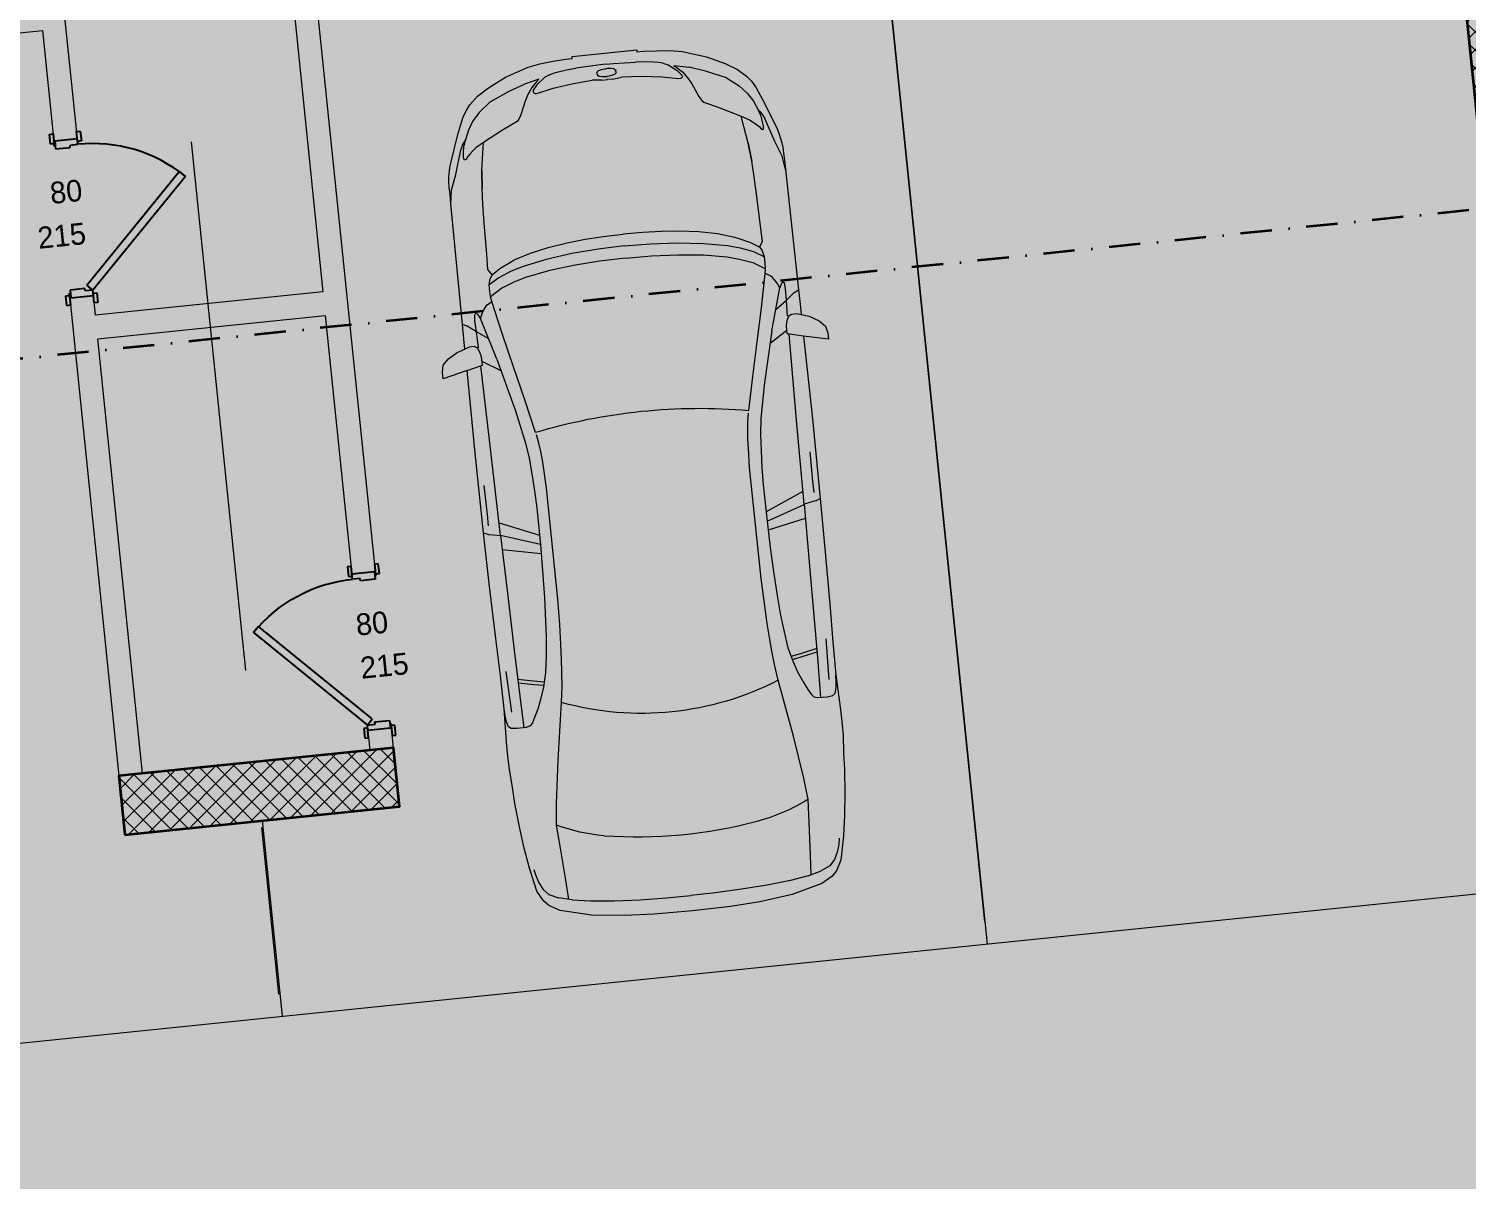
# Model space of a CAD drawing. Header units: millimetres. Extents: x 635850 to 824661, y -5878409 to -5774454.
# Drawn here: x 684148 to 691446, y -5816710 to -5810867 of the extents above; entities that cross this region are included whole.
import ezdxf

# ---------------------------------------------------------------- set-up
doc = ezdxf.new("R2010")
doc.units = ezdxf.units.MM
doc.header["$MEASUREMENT"] = 0
doc.linetypes.add('Dot & Dashed', pattern=[335.138881, 158.75, -88.194444, 0, -88.194437])
for name, color, linetype, lineweight, true_color in [('0_Pen_No__102', 7, 'Continuous', 13, 0xcccccc), ('0_Pen_No__82', 7, 'Continuous', 20, 0xaaaaaa), ('A - Ndertesa 1 - Veturat_Pen_No__102', 7, 'Continuous', 13, 0xcccccc), ('A - Ndertesa 3 - Veturat_Pen_No__102', 7, 'Continuous', 13, 0xcccccc), ('A - Ndertesa 3 -Muret_Pen_No__102', 7, 'Continuous', 13, 0xcccccc), ('A-Ndertesa 3-Prerjet_Pen_No__8', 7, 'Continuous', 35, 0xa80f02), ('ARCHICAD Door Markers_Pen_No__112', 7, 'Continuous', 13, 0xd5aaaa)]:
    doc.layers.add(name, color=color, linetype=linetype, lineweight=lineweight, true_color=true_color)
for name, color, linetype in [('A - Ndertesa 3 - Shtyllat', 7, 'Continuous'), ('A - Ndertesa 3 -Muret', 7, 'Continuous'), ('A-Ndertesa 3-Prerjet', 7, 'Continuous'), ('ARCHICAD Door Markers', 7, 'Continuous'), ('ARCHICAD Doors', 7, 'Continuous')]:
    doc.layers.add(name, color=color, linetype=linetype)
for name, color, linetype, lineweight in [('A - Ndertesa 3 - Shtyllat_Pen_No__101', 252, 'Continuous', 13), ('A - Ndertesa 3 - Shtyllat_Pen_No__22', 8, 'Continuous', 35), ('A - Ndertesa 3 -Muret_Pen_No__101', 252, 'Continuous', 13), ('A-Ndertesa 3-Fill Bodrumi_Pen_No__121', 255, 'Continuous', 0), ('ARCHICAD Doors_Pen_No__101', 252, 'Continuous', 13), ('ARCHICAD Doors_Pen_No__42', 8, 'Continuous', 25)]:
    doc.layers.add(name, color=color, linetype=linetype, lineweight=lineweight)
doc.styles.add('GENERATED_STYLE_1', font='GOTHIC.TTF')
pattern_1 = [(45, (664183.82, -5827429.525), (-45.96194, 45.96194), []), (135, (664183.82, -5827429.525), (45.96194, 45.96194), [])]

# ---------------------------------------------------------------- blocks, each defined once
blk = doc.blocks.new('Door 25_4')
at = {"layer": 'ARCHICAD Doors_Pen_No__101', "color": 252, "linetype": 'Continuous', "lineweight": 13}
for p, q in [((-400, 0), (-437, 0)), ((-400, 0), (-437, 0)), ((-400, 0), (-400, -115)), ((-400, 0), (-400, -115)), ((400, 0), (400, -115)), ((400, 0), (400, -115)), ((400, 0), (437, 0)), ((400, 0), (437, 0)), ((-400, -120), (-437, -120)), ((-400, -120), (-437, -120)), ((-400, -115), (-400, -120)), ((-400, -115), (-400, -120)), ((400, -115), (400, -120)), ((400, -115), (400, -120)), ((400, -120), (437, -120)), ((400, -120), (437, -120))]:
    blk.add_line(p, q, dxfattribs=at)
at = {"layer": 'ARCHICAD Doors_Pen_No__42', "color": 8, "linetype": 'Continuous', "lineweight": 25}
for p, q in [((-182.4, 497.8), (-154.1, 526.1)), ((-154.1, 526.1), (372, 0)), ((343.7, -28.3), (-182.4, 497.8)), ((-437, 0), (-437, 19)), ((-437, 19), (-387, 19)), ((-387, 0), (-437, 0)), ((-372, 0), (-400, 0)), ((-400, 0), (-400, -115)), ((-387, 19), (-387, 0)), ((-372, -40), (-372, 0)), ((372, 0), (343.7, -28.3)), ((400, 0), (372, 0)), ((372, 0), (372, -40)), ((387, 19), (437, 19)), ((387, 0), (387, 19)), ((437, 0), (387, 0)), ((400, -115), (400, 0)), ((437, 19), (437, 0)), ((-360, -40), (-372, -40)), ((-360, -115), (-360, -40)), ((372, -40), (360, -40)), ((360, -40), (360, -115)), ((-437, -139), (-437, -120)), ((-437, -120), (-387, -120)), ((-387, -139), (-437, -139)), ((-400, -120), (-400, -115)), ((-400, -115), (-375, -115)), ((-400, -115), (-360, -115)), ((-375, -120), (-400, -120)), ((-387, -120), (-387, -139)), ((-375, -115), (-375, -120)), ((360, -115), (400, -115)), ((375, -120), (375, -115)), ((375, -115), (400, -115)), ((400, -120), (375, -120)), ((387, -120), (437, -120)), ((387, -139), (387, -120)), ((437, -139), (387, -139)), ((400, -115), (400, -120)), ((437, -120), (437, -139))]:
    blk.add_line(p, q, dxfattribs=at)
blk.add_arc((372, 0), 744, 135, 180, dxfattribs=at)
blk = doc.blocks.new('D Marker 25_14')
at = {"layer": 'ARCHICAD Door Markers_Pen_No__112', "color": 9, "lineweight": 13, "true_color": 0xd5aaaa, "char_height": 110, "attachment_point": 7, "rotation": 270, "style": 'GENERATED_STYLE_1'}
for s, insert in [('\\A1;{\\pql;\\pt0;\\fCentury Gothic|b0|i0|c0|p34;215\\fCentury Gothic|b0|i0|c0|p34;\\A1{\\H.66x;\\S^  ;}\\fCentury Gothic|b0|i0|c0|p34;\\fCentury Gothic|b0|i0|c0|p34;}', (-167.8, 131.9)), ('\\A1;{\\pql;\\pt0;\\fCentury Gothic|b0|i0|c0|p34;80\\fCentury Gothic|b0|i0|c0|p34;\\A1{\\H.66x;\\S^  ;}\\fCentury Gothic|b0|i0|c0|p34;\\fCentury Gothic|b0|i0|c0|p34;}', (52.2, 46))]:
    blk.add_mtext(s, dxfattribs=dict(at, insert=insert))
blk = doc.blocks.new('Wall_109', base_point=(684605.2, -5814658.2))
at = {"layer": 'A - Ndertesa 3 -Muret_Pen_No__102', "linetype": 'Continuous', "lineweight": 0, "true_color": 0xcccccc}
for points in [[(684324.4, -5810744.4), (684205, -5810756.7), (684217.2, -5810876)], [(684217.2, -5810876), (684336.6, -5810863.8), (684324.4, -5810744.4)], [(684217.2, -5810876), (684274.8, -5811437.6), (684394.2, -5811425.4), (684336.6, -5810863.8)], [(684475.9, -5812221.2), (684356.5, -5812233.4), (684605.2, -5814658.2), (684724.6, -5814645.9)]]:
    blk.add_hatch(color=254, dxfattribs=at).paths.add_polyline_path(points)
at = {"layer": 'A - Ndertesa 3 -Muret_Pen_No__101', "color": 252, "linetype": 'Continuous', "lineweight": 13}
for p, q in [((684274.8, -5811437.6), (684271.1, -5811400.8)), ((684394.2, -5811425.4), (684390.4, -5811388.6)), ((684279.8, -5811437.1), (684274.8, -5811437.6)), ((684394.2, -5811425.4), (684279.8, -5811437.1)), ((684361.5, -5812232.9), (684356.5, -5812233.4)), ((684356.5, -5812233.4), (684360.3, -5812270.3)), ((684475.9, -5812221.2), (684361.5, -5812232.9)), ((684475.9, -5812221.2), (684479.6, -5812258))]:
    blk.add_line(p, q, dxfattribs=at)
at = {"layer": 'A - Ndertesa 3 -Muret_Pen_No__101', "color": 252, "linetype": 'Continuous', "lineweight": 13, "flags": 128}
for points in [[(684324.4, -5810744.4), (684205, -5810756.7)], [(684394.2, -5811425.4), (684324.4, -5810744.4)], [(684217.2, -5810876), (684274.8, -5811437.6)], [(684356.5, -5812233.4), (684605.2, -5814658.2)], [(684486.1, -5812320.7), (684475.9, -5812221.2)], [(684724.6, -5814645.9), (684498.3, -5812440.1)]]:
    blk.add_lwpolyline(points, dxfattribs=at)
at = {"layer": 'ARCHICAD Door Markers', "color": 161, "lineweight": 25, "true_color": 0x40a5ff, "rotation": 95.85729705474222}
blk.add_blockref('D Marker 25_14', (684315.7, -5811835.5), dxfattribs=at)
at = {"layer": 'ARCHICAD Doors', "color": 7, "linetype": 'Continuous', "lineweight": 13, "zscale": 1000, "rotation": 275.8572970547422}
blk.add_blockref('Door 25_4', (684435, -5811823.3), dxfattribs=at)
blk = doc.blocks.new('D Marker 25_13')
at = {"layer": 'ARCHICAD Door Markers_Pen_No__112', "color": 9, "lineweight": 13, "true_color": 0xd5aaaa, "char_height": 110, "attachment_point": 7, "rotation": 90, "style": 'GENERATED_STYLE_1'}
for s, insert in [('\\A1;{\\pql;\\pt0;\\fCentury Gothic|b0|i0|c0|p34;215\\fCentury Gothic|b0|i0|c0|p34;\\A1{\\H.66x;\\S^  ;}\\fCentury Gothic|b0|i0|c0|p34;\\fCentury Gothic|b0|i0|c0|p34;}', (167.8, -125.9)), ('\\A1;{\\pql;\\pt0;\\fCentury Gothic|b0|i0|c0|p34;80\\fCentury Gothic|b0|i0|c0|p34;\\A1{\\H.66x;\\S^  ;}\\fCentury Gothic|b0|i0|c0|p34;\\fCentury Gothic|b0|i0|c0|p34;}', (-52.2, -125.9))]:
    blk.add_mtext(s, dxfattribs=dict(at, insert=insert))
blk = doc.blocks.new('Wall_110', base_point=(685609.9, -5810733.2))
at = {"layer": 'A - Ndertesa 3 -Muret_Pen_No__102', "linetype": 'Continuous', "lineweight": 0, "true_color": 0xcccccc}
for points in [[(685609.9, -5810733.2), (685490.5, -5810745.4), (685786.7, -5813632.3), (685906.1, -5813620)], [(685868.3, -5814428.1), (685878.5, -5814527.6), (685997.9, -5814515.3), (685987.7, -5814415.8)]]:
    blk.add_hatch(color=254, dxfattribs=at).paths.add_polyline_path(points)
at = {"layer": 'A - Ndertesa 3 -Muret_Pen_No__101', "color": 252, "linetype": 'Continuous', "lineweight": 13}
for p, q in [((685906.1, -5813620), (685902.3, -5813583.2)), ((685786.7, -5813632.3), (685782.9, -5813595.5)), ((685786.7, -5813632.3), (685901.1, -5813620.5)), ((685901.1, -5813620.5), (685906.1, -5813620)), ((685868.3, -5814428.1), (685982.7, -5814416.3)), ((685868.3, -5814428.1), (685872.1, -5814464.9)), ((685982.7, -5814416.3), (685987.7, -5814415.8)), ((685987.7, -5814415.8), (685991.5, -5814452.6))]:
    blk.add_line(p, q, dxfattribs=at)
at = {"layer": 'A - Ndertesa 3 -Muret_Pen_No__101', "color": 252, "linetype": 'Continuous', "lineweight": 13, "flags": 128}
for points in [[(685906.1, -5813620), (685609.9, -5810733.2)], [(685490.5, -5810745.4), (685640, -5812202.3)], [(685652.3, -5812321.7), (685786.7, -5813632.3)], [(685868.3, -5814428.1), (685878.5, -5814527.6)], [(685997.9, -5814515.3), (685987.7, -5814415.8)]]:
    blk.add_lwpolyline(points, dxfattribs=at)
at = {"layer": 'ARCHICAD Door Markers', "color": 161, "lineweight": 25, "true_color": 0x40a5ff, "rotation": 275.8572970547422}
blk.add_blockref('D Marker 25_13', (685946.9, -5814017.9), dxfattribs=at)
at = {"layer": 'ARCHICAD Doors', "color": 7, "linetype": 'Continuous', "lineweight": 13, "xscale": -1, "zscale": 1000, "rotation": 95.85729705474223}
blk.add_blockref('Door 25_4', (685827.5, -5814030.2), dxfattribs=at)
blk = doc.blocks.new('Wall_111', base_point=(684366.7, -5812332.9))
at = {"layer": 'A - Ndertesa 3 -Muret_Pen_No__102', "linetype": 'Continuous', "lineweight": 0, "true_color": 0xcccccc}
blk.add_hatch(color=254, dxfattribs=at).paths.add_polyline_path([(684498.3, -5812440.1), (685652.3, -5812321.7), (685640, -5812202.3), (684486.1, -5812320.7)])
at = {"layer": 'A - Ndertesa 3 -Muret_Pen_No__101', "color": 252, "linetype": 'Continuous', "lineweight": 13, "flags": 128}
for points in [[(685640, -5812202.3), (684486.1, -5812320.7)], [(684498.3, -5812440.1), (685652.3, -5812321.7)]]:
    blk.add_lwpolyline(points, dxfattribs=at)
blk = doc.blocks.new('Wall_112', base_point=(684217.2, -5810876))
at = {"layer": 'A - Ndertesa 3 -Muret_Pen_No__102', "linetype": 'Continuous', "lineweight": 0, "true_color": 0xcccccc}
for points in [[(684205, -5810756.7), (680351.9, -5811151.9), (680364.2, -5811271.3), (684217.2, -5810876)], [(677701.4, -5811423.8), (677713.6, -5811543.2), (679568.3, -5811352.9), (679556.1, -5811233.6)]]:
    blk.add_hatch(color=254, dxfattribs=at).paths.add_polyline_path(points)
at = {"layer": 'A - Ndertesa 3 -Muret_Pen_No__101', "color": 252, "linetype": 'Continuous', "lineweight": 13}
for p, q in [((680351.9, -5811151.9), (680388.7, -5811148.2)), ((680351.9, -5811151.9), (680363.6, -5811266.3)), ((679556.1, -5811233.6), (679519.3, -5811237.3)), ((679556.1, -5811233.6), (679567.8, -5811348)), ((680363.6, -5811266.3), (680364.2, -5811271.3)), ((680364.2, -5811271.3), (680401, -5811267.5)), ((679568.3, -5811352.9), (679531.5, -5811356.7)), ((679567.8, -5811348), (679568.3, -5811352.9))]:
    blk.add_line(p, q, dxfattribs=at)
at = {"layer": 'A - Ndertesa 3 -Muret_Pen_No__101', "color": 252, "linetype": 'Continuous', "lineweight": 13, "flags": 128}
for points in [[(684205, -5810756.7), (683429.1, -5810836.3)], [(680364.2, -5811271.3), (684217.2, -5810876)], [(683309.7, -5810848.5), (681211.8, -5811063.7)], [(681092.5, -5811076), (680351.9, -5811151.9)], [(679556.1, -5811233.6), (679456.6, -5811243.8)], [(679337.2, -5811256), (677701.4, -5811423.8)], [(677713.6, -5811543.2), (679568.3, -5811352.9)]]:
    blk.add_lwpolyline(points, dxfattribs=at)
at = {"layer": 'ARCHICAD Door Markers', "color": 161, "lineweight": 25, "true_color": 0x40a5ff, "rotation": 185.8572970547422}
blk.add_blockref('D Marker 25_13', (679966.2, -5811312.1), dxfattribs=at)
at = {"layer": 'ARCHICAD Doors', "color": 7, "linetype": 'Continuous', "lineweight": 13, "xscale": -1, "zscale": 1000, "rotation": 5.857297054742201}
blk.add_blockref('Door 25_4', (679954, -5811192.8), dxfattribs=at)
blk = doc.blocks.new('Column_115', base_point=(685316.9, -5814736))
at = {"layer": 'A - Ndertesa 3 - Shtyllat_Pen_No__101', "linetype": 'Continuous', "lineweight": 13}
h = blk.add_hatch(dxfattribs=at)
h.set_pattern_fill('Concrete_Block', color=252, style=0, pattern_type=2)
h.set_pattern_definition(pattern_1)
h.paths.add_polyline_path([(684635.8, -5814956.6), (686028.5, -5814813.7), (685997.9, -5814515.3), (684605.2, -5814658.2)])
at = {"layer": 'A - Ndertesa 3 - Shtyllat_Pen_No__22', "color": 8, "linetype": 'Continuous', "lineweight": 35, "flags": 128}
blk.add_lwpolyline([(684635.8, -5814956.6), (686028.5, -5814813.7), (685997.9, -5814515.3), (684605.2, -5814658.2)], close=True, dxfattribs=at)
blk = doc.blocks.new('Column_123', base_point=(691598.4, -5811103.9))
at = {"layer": 'A - Ndertesa 3 - Shtyllat_Pen_No__101', "linetype": 'Continuous', "lineweight": 13}
h = blk.add_hatch(dxfattribs=at)
h.set_pattern_fill('Concrete_Block', color=252, style=0, pattern_type=2)
h.set_pattern_definition(pattern_1)
h.paths.add_polyline_path([(691088.9, -5807361.9), (691859.2, -5814871.4), (692107.9, -5814845.9), (692082.4, -5814597.4), (691337.6, -5807336.4)])
at = {"layer": 'A - Ndertesa 3 - Shtyllat_Pen_No__22', "color": 8, "linetype": 'Continuous', "lineweight": 35, "flags": 128}
blk.add_lwpolyline([(692082.4, -5814597.4), (691337.6, -5807336.4), (691088.9, -5807361.9), (691859.2, -5814871.4), (692107.9, -5814845.9)], dxfattribs=at)
blk = doc.blocks.new('Column_135', base_point=(691598.4, -5811103.9))
at = {"layer": 'A - Ndertesa 3 - Shtyllat_Pen_No__101', "linetype": 'Continuous', "lineweight": 13}
h = blk.add_hatch(dxfattribs=at)
h.set_pattern_fill('Concrete_Block', color=252, style=0, pattern_type=2)
h.set_pattern_definition(pattern_1)
h.paths.add_polyline_path([(691088.9, -5807361.9), (691859.2, -5814871.4), (692107.9, -5814845.9), (692082.4, -5814597.4), (691337.6, -5807336.4)])
at = {"layer": 'A - Ndertesa 3 - Shtyllat_Pen_No__22', "color": 8, "linetype": 'Continuous', "lineweight": 35, "flags": 128}
blk.add_lwpolyline([(692082.4, -5814597.4), (691337.6, -5807336.4), (691088.9, -5807361.9), (691859.2, -5814871.4), (692107.9, -5814845.9)], dxfattribs=at)
blk = doc.blocks.new('Car 05 25')
at = {"layer": 'A - Ndertesa 1 - Veturat_Pen_No__102', "color": 254, "linetype": 'Continuous', "lineweight": 13, "true_color": 0xcccccc}
for p, q in [((124.6, 791.4), (129, 820.5)), ((129, 820.5), (138.9, 832.4)), ((138.9, 832.4), (165.2, 840.3)), ((165.2, 840.3), (194.7, 844.3)), ((194.7, 844.3), (230.8, 845.5)), ((210.9, 809.2), (418.1, 816.2)), ((1115.1, 808.9), (1108.6, 774)), ((1119.5, 833.3), (1115.1, 808.9)), ((1120.2, 836.3), (1119.5, 833.3)), ((1120.7, 838.2), (1120.2, 836.3)), ((1129.9, 858.5), (1120.7, 838.2)), ((1162.6, 830.5), (1220.1, 829.1)), ((1220.1, 829.1), (1369.7, 831.5)), ((1957.8, 858.1), (1977.2, 777.4)), ((2075.3, 835.7), (2067.9, 857.7)), ((2070.4, 799.9), (2075.2, 809.4)), ((2075.2, 809.4), (2075.3, 835.7)), ((2148, 790.5), (2166.8, 813.8)), ((2166.8, 813.8), (2182.3, 834.1)), ((2182.3, 834.1), (2193.2, 856.5)), ((2808, 852.6), (2876.9, 843.3)), ((2876.9, 843.3), (2954.2, 813.7)), ((2904.1, 832.9), (2905.1, 832.8)), ((2954.2, 813.7), (3075.8, 774.7)), ((-701.1, 743.3), (-729.4, 716.4)), ((-664.9, 761), (-701.1, 743.3)), ((-626.6, 772.5), (-664.9, 761)), ((-594.9, 778.5), (-626.6, 772.5)), ((125.7, 743.9), (124.6, 791.4)), ((327.4, 761.9), (125.4, 756.5)), ((132.4, 722.8), (125.7, 743.9)), ((522, 764.7), (327.4, 761.9)), ((355.3, 762.3), (339.1, 683.1)), ((373.4, 762.6), (357.2, 683.4)), ((813.6, 769.3), (522, 764.7)), ((1108.6, 774), (813.6, 769.3)), ((1036.3, 772.8), (996.5, 578.8)), ((1042, 578), (1107.6, 774)), ((1173.3, 774.9), (1090.3, 577.9)), ((1108.6, 774), (1537.6, 780)), ((1537.6, 780), (1975, 786.1)), ((1939.2, 686.2), (1995.9, 777.4)), ((1977.2, 777.4), (2019.6, 777.4)), ((2000.4, 701.6), (2213.5, 763)), ((2019.6, 777.4), (2044.5, 783.1)), ((2044.5, 783.1), (2063.4, 792.3)), ((2063.4, 792.3), (2070.4, 799.9)), ((2068.7, 787.7), (2065.4, 794.5)), ((2068.7, 787.7), (2148, 790.5)), ((2106.5, 732.2), (2148, 790.5)), ((2148, 790.5), (2205.6, 792.2)), ((2205.6, 792.2), (2227.2, 791)), ((2226.6, 769.9), (2213.5, 763)), ((2213.5, 763), (2238.3, 752.2)), ((2234.4, 774), (2226.6, 769.9)), ((2227.2, 791), (2232.6, 790)), ((2232.6, 790), (2237.9, 787.3)), ((2238.5, 776.9), (2234.4, 774)), ((2240.8, 784), (2237.9, 787.3)), ((2238.3, 752.2), (2258.5, 739.7)), ((2238.5, 776.9), (2240.9, 780.5)), ((2240.9, 780.5), (2240.8, 784)), ((2258.5, 739.7), (2269, 731.1)), ((2269, 731.1), (2278.8, 722)), ((3022.5, 758.3), (3023.7, 762.5)), ((3024.5, 753.7), (3022.5, 758.3)), ((3023.7, 762.5), (3034.6, 765.1)), ((3037.9, 743.5), (3024.5, 753.7)), ((3034.6, 765.1), (3046.9, 763.8)), ((3050.6, 730.7), (3037.9, 743.5)), ((3046.9, 763.8), (3060.9, 762.9)), ((3064.5, 714.6), (3050.6, 730.7)), ((3060.9, 762.9), (3089.9, 757.4)), ((3100.5, 763.1), (3075.8, 774.7)), ((3089.9, 757.4), (3108.4, 751.4)), ((3114.1, 753.3), (3100.5, 763.1)), ((3108.4, 751.4), (3122.9, 746.4)), ((3122.9, 746.4), (3114.1, 753.3)), ((3170.1, 726.6), (3122.9, 746.4)), ((-768.3, 602.3), (-750.6, 669.8)), ((-729.4, 716.4), (-750.6, 669.8)), ((146.7, 710.6), (132.4, 722.8)), ((171.3, 696.6), (146.7, 710.6)), ((212.6, 676.5), (171.3, 696.6)), ((266.3, 654.6), (212.6, 676.5)), ((339.1, 683.1), (329.6, 633.9)), ((357.2, 683.4), (346.8, 629.5)), ((2000.4, 701.6), (1730.4, 633.8)), ((1952.8, 621.3), (2122, 660)), ((2122, 660), (2293.8, 697.7)), ((2278.8, 722), (2293.8, 697.7)), ((2293.8, 697.7), (2317.2, 700.7)), ((2293.8, 697.6), (2293.8, 697.7)), ((2317.2, 700.7), (2345.7, 702.7)), ((2355.1, 639.9), (2317.2, 700.7)), ((2345.7, 702.7), (2378.9, 702)), ((2410.1, 649.1), (2378.9, 702)), ((2378.9, 702), (2410.6, 694.2)), ((2410.6, 694.2), (2410.6, 694.2)), ((2428.7, 681.7), (2410.6, 694.2)), ((2428.7, 681.7), (2457.3, 700)), ((2428.8, 681.7), (2428.7, 681.7)), ((2428.8, 681.7), (2456.7, 639.8)), ((2457.3, 700), (2535.5, 698)), ((2535.4, 698), (2673.2, 695.5)), ((2535.5, 698), (2535.5, 698)), ((2673.2, 695.5), (2787.2, 691.5)), ((2787.2, 691.5), (2868.4, 687.2)), ((2868.4, 687.2), (2959.7, 679)), ((2959.7, 679), (2868.4, 687.2)), ((2959.7, 679), (3047.2, 666.2)), ((3047.2, 666.2), (3100, 656.6)), ((3077, 697.8), (3064.5, 714.6)), ((3100, 656.6), (3077, 697.8)), ((3211.7, 701), (3170.1, 726.6)), ((3254.3, 663.2), (3211.7, 701)), ((3301.9, 602.8), (3254.3, 663.2)), ((-768.3, 602.3), (-782.8, 510)), ((-764.3, 617.3), (-665.7, 624)), ((-665.7, 624), (-500.9, 634.2)), ((-500.9, 634.2), (-383, 642)), ((-383, 642), (-274.2, 631.3)), ((-274.2, 631.3), (-56.4, 600.5)), ((-56.4, 600.5), (145.9, 566.6)), ((319.5, 636.4), (266.3, 654.6)), ((392.7, 617.8), (319.5, 636.4)), ((474.8, 607.1), (392.7, 617.8)), ((521.3, 601.6), (474.8, 607.1)), ((570, 596.8), (521.3, 601.6)), ((652.6, 591), (570, 596.8)), ((772.8, 585), (652.6, 591)), ((907.3, 580.3), (772.8, 585)), ((1403, 584.4), (1316.1, 580.5)), ((1483.9, 590.1), (1403, 584.4)), ((1562, 600.6), (1483.9, 590.1)), ((1730.4, 633.8), (1562, 600.6)), ((1779.6, 581.8), (1952.8, 621.3)), ((2379.8, 575.4), (2355.1, 639.9)), ((2436, 583.2), (2410.1, 649.1)), ((2456.7, 639.8), (2487.2, 574.3)), ((3152.9, 553.9), (3100, 656.6)), ((3301.9, 602.8), (3346, 501.4)), ((145.9, 566.6), (233.3, 552.3)), ((233.3, 552.3), (315.3, 541.4)), ((315.3, 541.4), (384.3, 535.1)), ((384.3, 535.1), (454.2, 530.4)), ((454.2, 530.4), (526.2, 526.3)), ((526.2, 526.3), (627.7, 521.8)), ((627.7, 521.8), (756.8, 518.1)), ((756.8, 518.1), (1322.6, 518.1)), ((1042, 578), (907.3, 580.3)), ((1227.8, 577.5), (1042, 578)), ((1316.1, 580.5), (1227.8, 577.5)), ((1322.6, 518.1), (1420.5, 521.7)), ((1420.5, 521.7), (1466.6, 524)), ((1466.6, 524), (1510.9, 527.6)), ((1510.9, 527.6), (1554.3, 533.1)), ((1554.3, 533.1), (1596.8, 541)), ((1597.3, 541.2), (1596.7, 540.9)), ((1610.7, 544.1), (1779.6, 581.8)), ((2397.3, 514.3), (2379.8, 575.4)), ((2419.3, 395.7), (2397.3, 514.3)), ((2453.6, 521.6), (2436, 583.2)), ((2477.6, 401.1), (2453.6, 521.6)), ((2487.2, 574.3), (2491.8, 562)), ((2491.8, 562), (2517.9, 477)), ((3189.6, 475.6), (3152.9, 553.9)), ((-782.8, 510), (-794.5, 390.6)), ((2517.9, 477), (2537.5, 384.1)), ((3199.4, 466.8), (3189.6, 475.6)), ((3220.7, 454.4), (3199.4, 466.8)), ((3256.1, 439.2), (3220.7, 454.4)), ((3288.4, 425.1), (3256.1, 439.2)), ((3346, 501.4), (3374.3, 419.6)), ((-794.5, 390.6), (-802.4, 258.7)), ((2433.7, 266.1), (2419.3, 395.7)), ((2493.9, 269.1), (2477.6, 401.1)), ((2537.5, 384.1), (2551.5, 285.6)), ((3319.4, 408.4), (3288.4, 425.1)), ((3353.5, 384.3), (3319.4, 408.4)), ((3321.2, 370.5), (3321, 362.1)), ((3324.7, 377.3), (3321.2, 370.5)), ((3328.3, 379.6), (3324.7, 377.3)), ((3338.5, 379.5), (3328.3, 379.6)), ((3363.6, 357.8), (3338.5, 379.5)), ((3377.2, 360), (3353.5, 384.3)), ((3391.1, 344.2), (3374.3, 419.6)), ((3321, 362.1), (3338.3, 276.9)), ((3396.7, 315.8), (3363.6, 357.8)), ((3391.1, 344.2), (3377.2, 360)), ((3408.1, 289.4), (3396.7, 315.8)), ((-802.4, 258.7), (-806.8, 124.9)), ((2441.6, 132), (2433.7, 266.1)), ((2503.1, 133.2), (2493.9, 269.1)), ((2551.5, 285.6), (2559.7, 193.7)), ((3338.3, 276.9), (3351.9, 172.7)), ((3408.1, 289.4), (3413.8, 267.3)), ((3413.8, 267.3), (3418.5, 242.9)), ((3418.5, 242.9), (3424, 200.7)), ((2559.7, 193.7), (2564.4, 101.2)), ((3351.9, 172.7), (3358.3, 75.9)), ((3424, 200.7), (3427.7, 152)), ((3432.4, 40), (3427.7, 152)), ((-806.8, 124.9), (-808, 0)), ((2444, 0), (2441.6, 132)), ((2506, 0), (2503.1, 133.2)), ((2564.4, 101.2), (2566, 0)), ((3354, 27.9), (3358.3, 75.9)), ((-806.8, -124.9), (-808, 0)), ((2444, 0), (2441.6, -132)), ((2564.4, -101.2), (2566, 0)), ((3354, 27.9), (3354, -0.8)), ((3354, -27.9), (3354, 0.8)), ((3370.9, 11.7), (3370.3, -0.8)), ((3370.9, -11.7), (3370.3, 0.8)), ((3372.5, 23.7), (3370.9, 11.7)), ((3376.3, 39), (3372.5, 23.7)), ((3382, 46.6), (3376.3, 39)), ((3386.2, 48.4), (3382, 46.6)), ((3386.2, 48.4), (3394.3, 48.4)), ((3398.5, 46.6), (3394.3, 48.4)), ((3404.2, 39), (3398.5, 46.6)), ((3404.2, 39), (3408, 23.7)), ((3408, 23.7), (3409.8, 8.1)), ((3409.8, 8.1), (3409.8, 0)), ((3431.8, 57.4), (3431.8, 56.8)), ((3432, 0), (3432.4, 40)), ((3432, 0), (3432.4, -40)), ((2506, 0), (2503.1, -133.2)), ((3354, -27.9), (3358.3, -75.9)), ((3372.5, -23.7), (3370.9, -11.7)), ((3376.3, -39), (3372.5, -23.7)), ((3382, -46.6), (3376.3, -39)), ((3386.2, -48.4), (3382, -46.6)), ((3386.2, -48.4), (3394.3, -48.4)), ((3398.5, -46.6), (3394.3, -48.4)), ((3404.2, -39), (3398.5, -46.6)), ((3404.2, -39), (3408, -23.7)), ((3408, -23.7), (3409.8, -8.1)), ((3409.8, -8.1), (3409.8, 0)), ((3432.4, -40), (3427.7, -152)), ((3431.8, -57.4), (3431.8, -56.8)), ((-802.4, -258.7), (-806.8, -124.9)), ((2441.6, -132), (2433.7, -266.1)), ((2503.1, -133.2), (2493.9, -269.1)), ((2559.7, -193.7), (2564.4, -101.2)), ((3351.9, -172.7), (3358.3, -75.9)), ((2551.5, -285.6), (2559.7, -193.7)), ((3338.3, -276.9), (3351.9, -172.7)), ((3418.5, -242.9), (3424, -200.7)), ((3424, -200.7), (3427.7, -152)), ((-794.5, -390.6), (-802.4, -258.7)), ((2433.7, -266.1), (2419.3, -395.7)), ((2493.9, -269.1), (2477.6, -401.1)), ((2537.5, -384.1), (2551.5, -285.6)), ((3321, -362.1), (3338.3, -276.9)), ((3408.1, -289.4), (3396.7, -315.8)), ((3408.1, -289.4), (3413.8, -267.3)), ((3413.8, -267.3), (3418.5, -242.9)), ((3321.2, -370.5), (3321, -362.1)), ((3363.6, -357.8), (3338.5, -379.5)), ((3377.2, -360), (3353.5, -384.3)), ((3396.7, -315.8), (3363.6, -357.8)), ((3391.1, -344.2), (3374.3, -419.6)), ((3391.1, -344.2), (3377.2, -360)), ((-782.8, -510), (-794.5, -390.6)), ((2419.3, -395.7), (2397.3, -514.3)), ((2477.6, -401.1), (2453.6, -521.6)), ((2517.9, -477), (2537.5, -384.1)), ((3288.4, -425.1), (3256.1, -439.2)), ((3319.4, -408.4), (3288.4, -425.1)), ((3353.5, -384.3), (3319.4, -408.4)), ((3324.7, -377.3), (3321.2, -370.5)), ((3328.3, -379.6), (3324.7, -377.3)), ((3338.5, -379.5), (3328.3, -379.6)), ((3346, -501.4), (3374.3, -419.6)), ((-768.3, -602.3), (-782.8, -510)), ((2491.8, -562), (2517.9, -477)), ((3189.6, -475.6), (3152.9, -553.9)), ((3199.4, -466.8), (3189.6, -475.6)), ((3220.7, -454.4), (3199.4, -466.8)), ((3256.1, -439.2), (3220.7, -454.4)), ((3301.9, -602.8), (3346, -501.4)), ((-56.4, -600.5), (145.9, -566.6)), ((145.9, -566.6), (233.3, -552.3)), ((233.3, -552.3), (315.3, -541.4)), ((315.3, -541.4), (384.3, -535.1)), ((384.3, -535.1), (454.2, -530.4)), ((454.2, -530.4), (526.2, -526.3)), ((526.2, -526.3), (627.7, -521.8)), ((627.7, -521.8), (756.8, -518.1)), ((756.8, -518.1), (1322.6, -518.1)), ((907.3, -580.3), (772.8, -585)), ((1042, -578), (907.3, -580.3)), ((1036.3, -772.8), (996.5, -578.8)), ((1227.8, -577.5), (1042, -578)), ((1042, -578), (1107.6, -774)), ((1173.3, -774.9), (1090.3, -577.9)), ((1316.1, -580.5), (1227.8, -577.5)), ((1403, -584.4), (1316.1, -580.5)), ((1322.6, -518.1), (1420.5, -521.7)), ((1420.5, -521.7), (1466.6, -524)), ((1466.6, -524), (1510.9, -527.6)), ((1510.9, -527.6), (1554.3, -533.1)), ((1554.3, -533.1), (1596.8, -541)), ((1597.3, -541.2), (1596.7, -540.9)), ((1610.7, -544.1), (1779.6, -581.8)), ((1779.6, -581.8), (1952.8, -621.3)), ((2379.8, -575.4), (2355.1, -639.9)), ((2397.3, -514.3), (2379.8, -575.4)), ((2436, -583.2), (2410.1, -649.1)), ((2453.6, -521.6), (2436, -583.2)), ((2456.7, -639.8), (2487.2, -574.3)), ((2487.2, -574.3), (2491.8, -562)), ((3152.9, -553.9), (3100, -656.6)), ((-768.3, -602.3), (-750.6, -669.8)), ((-764.3, -617.3), (-665.7, -624)), ((-665.7, -624), (-500.9, -634.2)), ((-500.9, -634.2), (-383, -642)), ((-383, -642), (-274.2, -631.3)), ((-274.2, -631.3), (-56.4, -600.5)), ((266.3, -654.6), (212.6, -676.5)), ((319.5, -636.4), (266.3, -654.6)), ((392.7, -617.8), (319.5, -636.4)), ((339.1, -683.1), (329.6, -633.9)), ((357.2, -683.4), (346.8, -629.5)), ((474.8, -607.1), (392.7, -617.8)), ((521.3, -601.6), (474.8, -607.1)), ((570, -596.8), (521.3, -601.6)), ((652.6, -591), (570, -596.8)), ((772.8, -585), (652.6, -591)), ((1483.9, -590.1), (1403, -584.4)), ((1562, -600.6), (1483.9, -590.1)), ((1730.4, -633.8), (1562, -600.6)), ((2000.4, -701.6), (1730.4, -633.8)), ((1952.8, -621.3), (2122, -660)), ((2355.1, -639.9), (2317.2, -700.7)), ((2410.1, -649.1), (2378.9, -702)), ((2428.8, -681.7), (2456.7, -639.8)), ((3047.2, -666.2), (3100, -656.6)), ((3100, -656.6), (3077, -697.8)), ((3301.9, -602.8), (3254.3, -663.2)), ((-729.4, -716.4), (-750.6, -669.8)), ((-701.1, -743.3), (-729.4, -716.4)), ((132.4, -722.8), (125.7, -743.9)), ((146.7, -710.6), (132.4, -722.8)), ((171.3, -696.6), (146.7, -710.6)), ((212.6, -676.5), (171.3, -696.6)), ((355.3, -762.3), (339.1, -683.1)), ((373.4, -762.6), (357.2, -683.4)), ((1939.2, -686.2), (1995.9, -777.4)), ((2000.4, -701.6), (2213.5, -763)), ((2122, -660), (2293.8, -697.7)), ((2269, -731.1), (2278.8, -722)), ((2278.8, -722), (2293.8, -697.7)), ((2293.8, -697.6), (2293.8, -697.7)), ((2293.8, -697.7), (2317.2, -700.7)), ((2317.2, -700.7), (2345.7, -702.7)), ((2345.7, -702.7), (2378.9, -702)), ((2378.9, -702), (2410.6, -694.2)), ((2428.7, -681.7), (2410.6, -694.2)), ((2410.6, -694.2), (2410.6, -694.2)), ((2428.8, -681.7), (2428.7, -681.7)), ((2428.7, -681.7), (2457.3, -700)), ((2457.3, -700), (2535.5, -698)), ((2535.4, -698), (2673.2, -695.5)), ((2535.5, -698), (2535.5, -698)), ((2673.2, -695.5), (2787.2, -691.5)), ((2787.2, -691.5), (2868.4, -687.2)), ((2868.4, -687.2), (2959.7, -679)), ((2959.7, -679), (2868.4, -687.2)), ((2959.7, -679), (3047.2, -666.2)), ((3064.5, -714.6), (3050.6, -730.7)), ((3077, -697.8), (3064.5, -714.6)), ((3170.1, -726.6), (3122.9, -746.4)), ((3211.7, -701), (3170.1, -726.6)), ((3254.3, -663.2), (3211.7, -701)), ((-664.9, -761), (-701.1, -743.3)), ((-626.6, -772.5), (-664.9, -761)), ((-594.9, -778.5), (-626.6, -772.5)), ((125.7, -743.9), (124.6, -791.4)), ((124.6, -791.4), (129, -820.5)), ((327.4, -761.9), (125.4, -756.5)), ((522, -764.7), (327.4, -761.9)), ((813.6, -769.3), (522, -764.7)), ((1108.6, -774), (813.6, -769.3)), ((1108.6, -774), (1537.6, -780)), ((1115.1, -808.9), (1108.6, -774)), ((1537.6, -780), (1975, -786.1)), ((1957.8, -858.1), (1977.2, -777.4)), ((1977.2, -777.4), (2019.6, -777.4)), ((2019.6, -777.4), (2044.5, -783.1)), ((2044.5, -783.1), (2063.4, -792.3)), ((2063.4, -792.3), (2070.4, -799.9)), ((2068.7, -787.7), (2065.4, -794.5)), ((2068.7, -787.7), (2148, -790.5)), ((2070.4, -799.9), (2075.2, -809.4)), ((2106.5, -732.2), (2148, -790.5)), ((2148, -790.5), (2166.8, -813.8)), ((2148, -790.5), (2205.6, -792.2)), ((2205.6, -792.2), (2227.2, -791)), ((2213.5, -763), (2238.3, -752.2)), ((2226.6, -769.9), (2213.5, -763)), ((2234.4, -774), (2226.6, -769.9)), ((2227.2, -791), (2232.6, -790)), ((2232.6, -790), (2237.9, -787.3)), ((2238.5, -776.9), (2234.4, -774)), ((2240.8, -784), (2237.9, -787.3)), ((2238.3, -752.2), (2258.5, -739.7)), ((2238.5, -776.9), (2240.9, -780.5)), ((2240.9, -780.5), (2240.8, -784)), ((2258.5, -739.7), (2269, -731.1)), ((2954.2, -813.7), (3075.8, -774.7)), ((3024.5, -753.7), (3022.5, -758.3)), ((3022.5, -758.3), (3023.7, -762.5)), ((3023.7, -762.5), (3034.6, -765.1)), ((3037.9, -743.5), (3024.5, -753.7)), ((3034.6, -765.1), (3046.9, -763.8)), ((3050.6, -730.7), (3037.9, -743.5)), ((3046.9, -763.8), (3060.9, -762.9)), ((3060.9, -762.9), (3089.9, -757.4)), ((3100.5, -763.1), (3075.8, -774.7)), ((3089.9, -757.4), (3108.4, -751.4)), ((3114.1, -753.3), (3100.5, -763.1)), ((3108.4, -751.4), (3122.9, -746.4)), ((3122.9, -746.4), (3114.1, -753.3)), ((129, -820.5), (138.9, -832.4)), ((138.9, -832.4), (165.2, -840.3)), ((165.2, -840.3), (194.7, -844.3)), ((194.7, -844.3), (230.8, -845.5)), ((210.9, -809.2), (418.1, -816.2)), ((1119.5, -833.3), (1115.1, -808.9)), ((1120.2, -836.3), (1119.5, -833.3)), ((1120.7, -838.2), (1120.2, -836.3)), ((1129.9, -858.5), (1120.7, -838.2)), ((1162.6, -830.5), (1220.1, -829.1)), ((1220.1, -829.1), (1369.7, -831.5)), ((2075.3, -835.7), (2067.9, -857.7)), ((2075.2, -809.4), (2075.3, -835.7)), ((2166.8, -813.8), (2182.3, -834.1)), ((2182.3, -834.1), (2193.2, -856.5)), ((2808, -852.6), (2876.9, -843.3)), ((2876.9, -843.3), (2954.2, -813.7))]:
    blk.add_line(p, q, dxfattribs=at)
at = {"layer": 'A - Ndertesa 1 - Veturat_Pen_No__102', "color": 254, "linetype": 'Continuous', "lineweight": 13, "true_color": 0xcccccc, "flags": 128}
blk.add_lwpolyline([(-483.1, -817.3), (-372.3, -830.2), (-251.8, -841), (-168.2, -844.6), (-78.4, -850.6), (-24, -852.3), (40.3, -852.3), (230.8, -845.5), (400, -847.6), (590.7, -851.7), (856.5, -856.2), (1129.9, -858.5), (1536.1, -860.4), (1957.8, -858.1), (1928.9, -983.2), (1961.1, -983.2), (1996.9, -974.9), (2026.9, -945), (2054.6, -897.6), (2067.9, -857.7), (2119.9, -857.4), (2193.2, -856.5), (2808, -852.6), (2855.7, -852.6), (2891.4, -852.5), (2922.5, -852), (2945.2, -849.4), (2989.6, -839.6), (3013.6, -833.1), (3154.3, -782.6), (3235.9, -747.6), (3269.1, -728.3), (3298.6, -705.6), (3337.3, -663.4), (3374.5, -603.6), (3418.4, -512.7), (3457.5, -393.1), (3468.3, -330.9), (3474.5, -263.7), (3478.3, -199.9), (3479.4, -164.9), (3489.5, -164.9), (3489.5, 164.9), (3479.4, 164.9), (3478.3, 199.9), (3474.5, 263.7), (3468.3, 330.9), (3457.5, 393.1), (3418.4, 512.7), (3374.5, 603.6), (3337.3, 663.4), (3298.6, 705.6), (3269.1, 728.3), (3235.9, 747.6), (3154.3, 782.6), (3013.6, 833.1), (2989.6, 839.6), (2945.2, 849.4), (2922.5, 852), (2891.4, 852.5), (2855.7, 852.6), (2808, 852.6), (2193.2, 856.5), (2119.9, 857.4), (2067.9, 857.7), (2054.6, 897.6), (2026.9, 945), (1996.9, 974.9), (1961.1, 983.2), (1928.9, 983.2), (1957.8, 858.1), (1536.1, 860.4), (1129.9, 858.5), (856.5, 856.2), (590.7, 851.7), (400, 847.6), (230.8, 845.5), (40.3, 852.3), (-24, 852.3), (-78.4, 850.6), (-168.2, 844.6), (-251.8, 841), (-372.3, 830.2), (-483.1, 817.3), (-585.2, 801), (-706.3, 775.8), (-757.7, 747), (-784.8, 721.8), (-815, 667.8), (-855.1, 511), (-874.7, 345), (-882.9, 194.7), (-885.4, 0), (-882.9, -194.7), (-874.7, -345), (-855.1, -511), (-815, -667.8), (-784.8, -721.8), (-757.7, -747), (-706.3, -775.8), (-585.2, -801)], close=True, dxfattribs=at)
at = {"layer": 'A - Ndertesa 1 - Veturat_Pen_No__102', "color": 254, "linetype": 'Continuous', "lineweight": 13, "true_color": 0xcccccc}
for centre, radius, start, end in [((492.9, 217.7), 973.2, 154.15445, 170.91173), ((1649.8, 0), 1520.4, 158.69921, 201.30079), ((-1245.2, 0), 2907.3, 349.2142, 10.7858), ((1856.4, -1.7), 2354, 170.8804, 189.92229), ((492.9, -217.7), 973.2, 191.23053, 205.84555)]:
    blk.add_arc(centre, radius, start, end, dxfattribs=at)
blk = doc.blocks.new('Cutting Plane_8', base_point=(708944.6, -5809993.3))
at = {"layer": 'A-Ndertesa 3-Prerjet_Pen_No__8', "color": 14, "linetype": 'Dot & Dashed', "lineweight": 35, "true_color": 0xa80f02}
blk.add_line((708795.4, -5810008.6), (675147, -5813460.5), dxfattribs=at)

msp = doc.modelspace()

# ---------------------------------------------------------------- hatches: boundary and pattern name
at = {"layer": 'A-Ndertesa 3-Fill Bodrumi_Pen_No__121', "linetype": 'Continuous', "lineweight": 0, "true_color": 0x3f3f3f}
msp.add_hatch(color=250, dxfattribs=at).paths.add_polyline_path([(703555.3, -5790235.6), (707005.6, -5823868.4), (679022.7, -5825475.9), (675700.6, -5793093.2)])

# ---------------------------------------------------------------- linework, layer by layer
at = {"layer": '0_Pen_No__102', "color": 254, "linetype": 'Continuous', "lineweight": 13, "true_color": 0xcccccc, "flags": 128}
for points in [[(688998.1, -5815398.2), (688423.5, -5809797)], [(685248.3, -5814123.5), (684973.1, -5811440.4)], [(685416.8, -5815765.5), (685330, -5814919.4)]]:
    msp.add_lwpolyline(points, dxfattribs=at)
at = {"layer": '0_Pen_No__82', "color": 253, "linetype": 'Continuous', "lineweight": 20, "true_color": 0xaaaaaa, "flags": 128}
msp.add_lwpolyline([(678114.7, -5816628.8), (700281.1, -5814354.9, 0.414214), (700727.5, -5813806.4), (699648.2, -5803285.6, 0.414238), (699099.6, -5802839.3), (681980.2, -5804595.5, -0.057187), (679700.3, -5804568.1), (679430.8, -5804533.9, 0.057188), (677150.8, -5804506.5), (676874, -5804534.9)], format="xyb", dxfattribs=at)
for points in [[(688423.5, -5809797), (689009.6, -5815511.2)], [(685332.2, -5814885.2), (685434, -5815878)]]:
    msp.add_lwpolyline(points, dxfattribs=at)

# ---------------------------------------------------------------- block references
at = {"layer": 'A - Ndertesa 3 - Shtyllat', "color": 8, "lineweight": 35}
for name, p in [('Column_123', (691598.4, -5811103.9)), ('Column_135', (691598.4, -5811103.9)), ('Column_115', (685316.9, -5814736))]:
    msp.add_blockref(name, p, dxfattribs=at)
at = {"layer": 'A - Ndertesa 3 - Veturat_Pen_No__102', "color": 254, "linetype": 'Continuous', "lineweight": 13, "true_color": 0xcccccc, "xscale": -1, "zscale": 1000, "rotation": 275.8572970547422}
msp.add_blockref('Car 05 25', (687424.5, -5814461.6), dxfattribs=at)
at = {"layer": 'A - Ndertesa 3 -Muret', "color": 252, "lineweight": 13}
for name, p in [('Wall_112', (684217.2, -5810876)), ('Wall_110', (685609.9, -5810733.2)), ('Wall_109', (684605.2, -5814658.2)), ('Wall_111', (684366.7, -5812332.9))]:
    msp.add_blockref(name, p, dxfattribs=at)
at = {"layer": 'A-Ndertesa 3-Prerjet', "color": 14, "lineweight": 35, "true_color": 0xa80f02}
msp.add_blockref('Cutting Plane_8', (708944.6, -5809993.3), dxfattribs=at)

doc.saveas('drawing.dxf')
